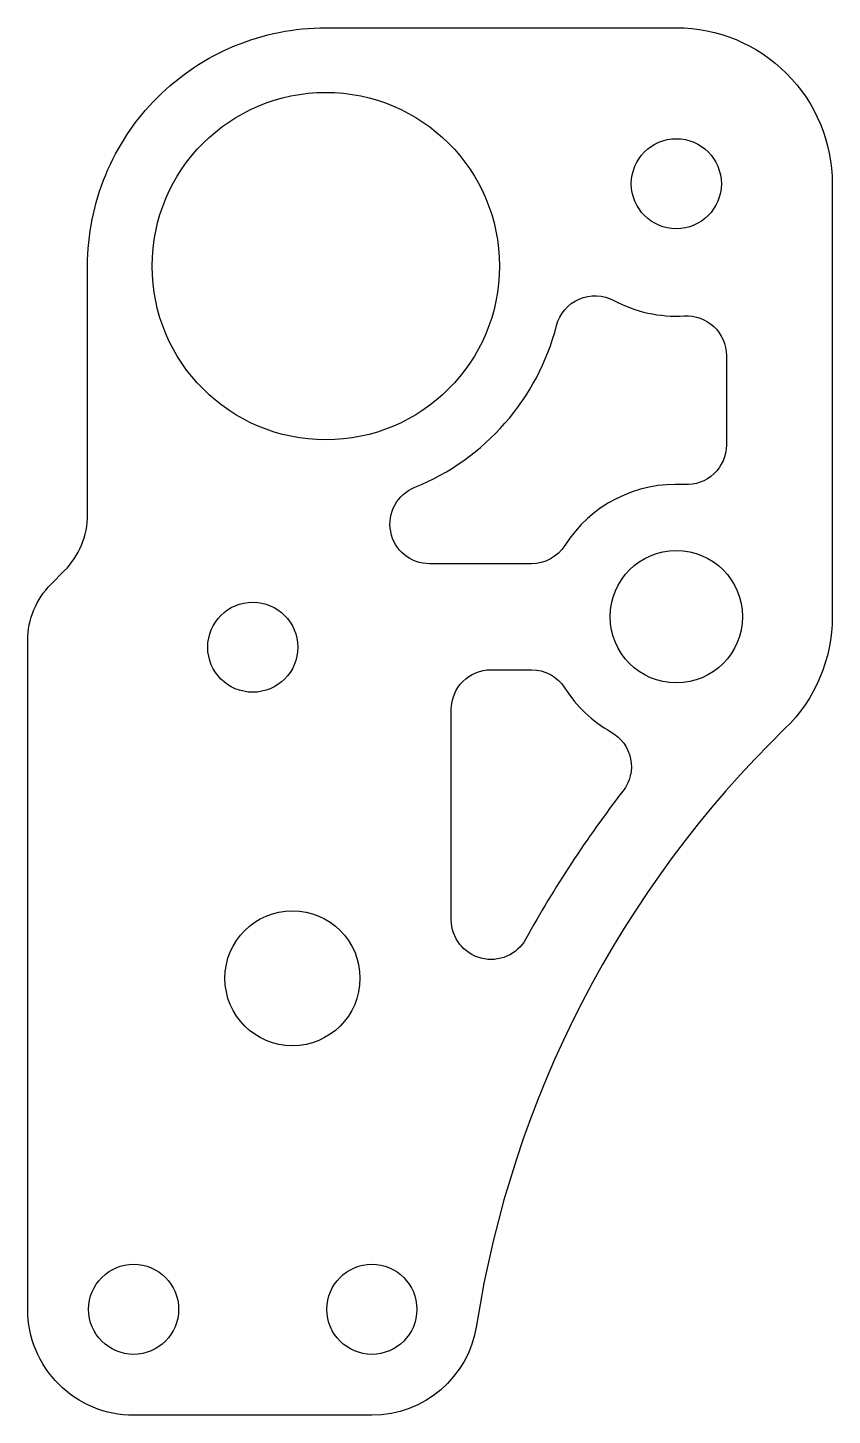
# Model space of a CAD drawing. Header units: millimetres. Extents: x -24.5 to 5.9, y -20.5 to 31.9.
import ezdxf

# ---------------------------------------------------------------- set-up
doc = ezdxf.new("R2010")
doc.units = ezdxf.units.MM
doc.layers.get('0').update_dxf_attribs({"linetype": 'CONTINUOUS'})

msp = doc.modelspace()

# ---------------------------------------------------------------- linework, layer by layer
for points in [[(-24.5, -16.5), (-24.5, 8.757, -0.198912), (-23.621, 10.879), (-23.119, 11.381, 0.198912), (-22.24, 13.503), (-22.24, 22.89, -0.414214), (-13.24, 31.89), (0, 31.89, -0.414214), (5.89, 26), (5.89, 9.65, -0.20267), (4.104, 5.425, 0.162789), (-7.548, -17.115, -0.369694), (-11.5, -20.5), (-20.5, -20.5, -0.414214)], [(-2.363, 21.594, 0.138945), (0.3, 21.009, -0.431909), (1.89, 19.512), (1.89, 16.138, -0.431909), (0.3, 14.641, 0.271979), (-4.213, 12.342, -0.255924), (-5.477, 11.65), (-9.318, 11.65, -0.824825), (-9.878, 14.541, 0.238355), (-4.524, 20.646, -0.486443)], [(-2.013, 3.073, 0.038943), (-5.686, -2.516, -0.77533), (-8.5, -1.792), (-8.5, 6.15, -0.414214), (-7, 7.65), (-5.477, 7.65, -0.255924), (-4.213, 6.958, 0.122513), (-2.461, 5.297, -0.457246)]]:
    msp.add_lwpolyline(points, format="xyb", close=True)
for centre, radius in [((-13.24, 22.89), 6.56), ((0, 26), 1.7), ((0, 9.65), 2.5), ((-16, 8.5), 1.7), ((-14.5, -4), 2.55), ((-20.5, -16.5), 1.7), ((-11.5, -16.5), 1.7)]:
    msp.add_circle(centre, radius)

doc.saveas('drawing.dxf')
